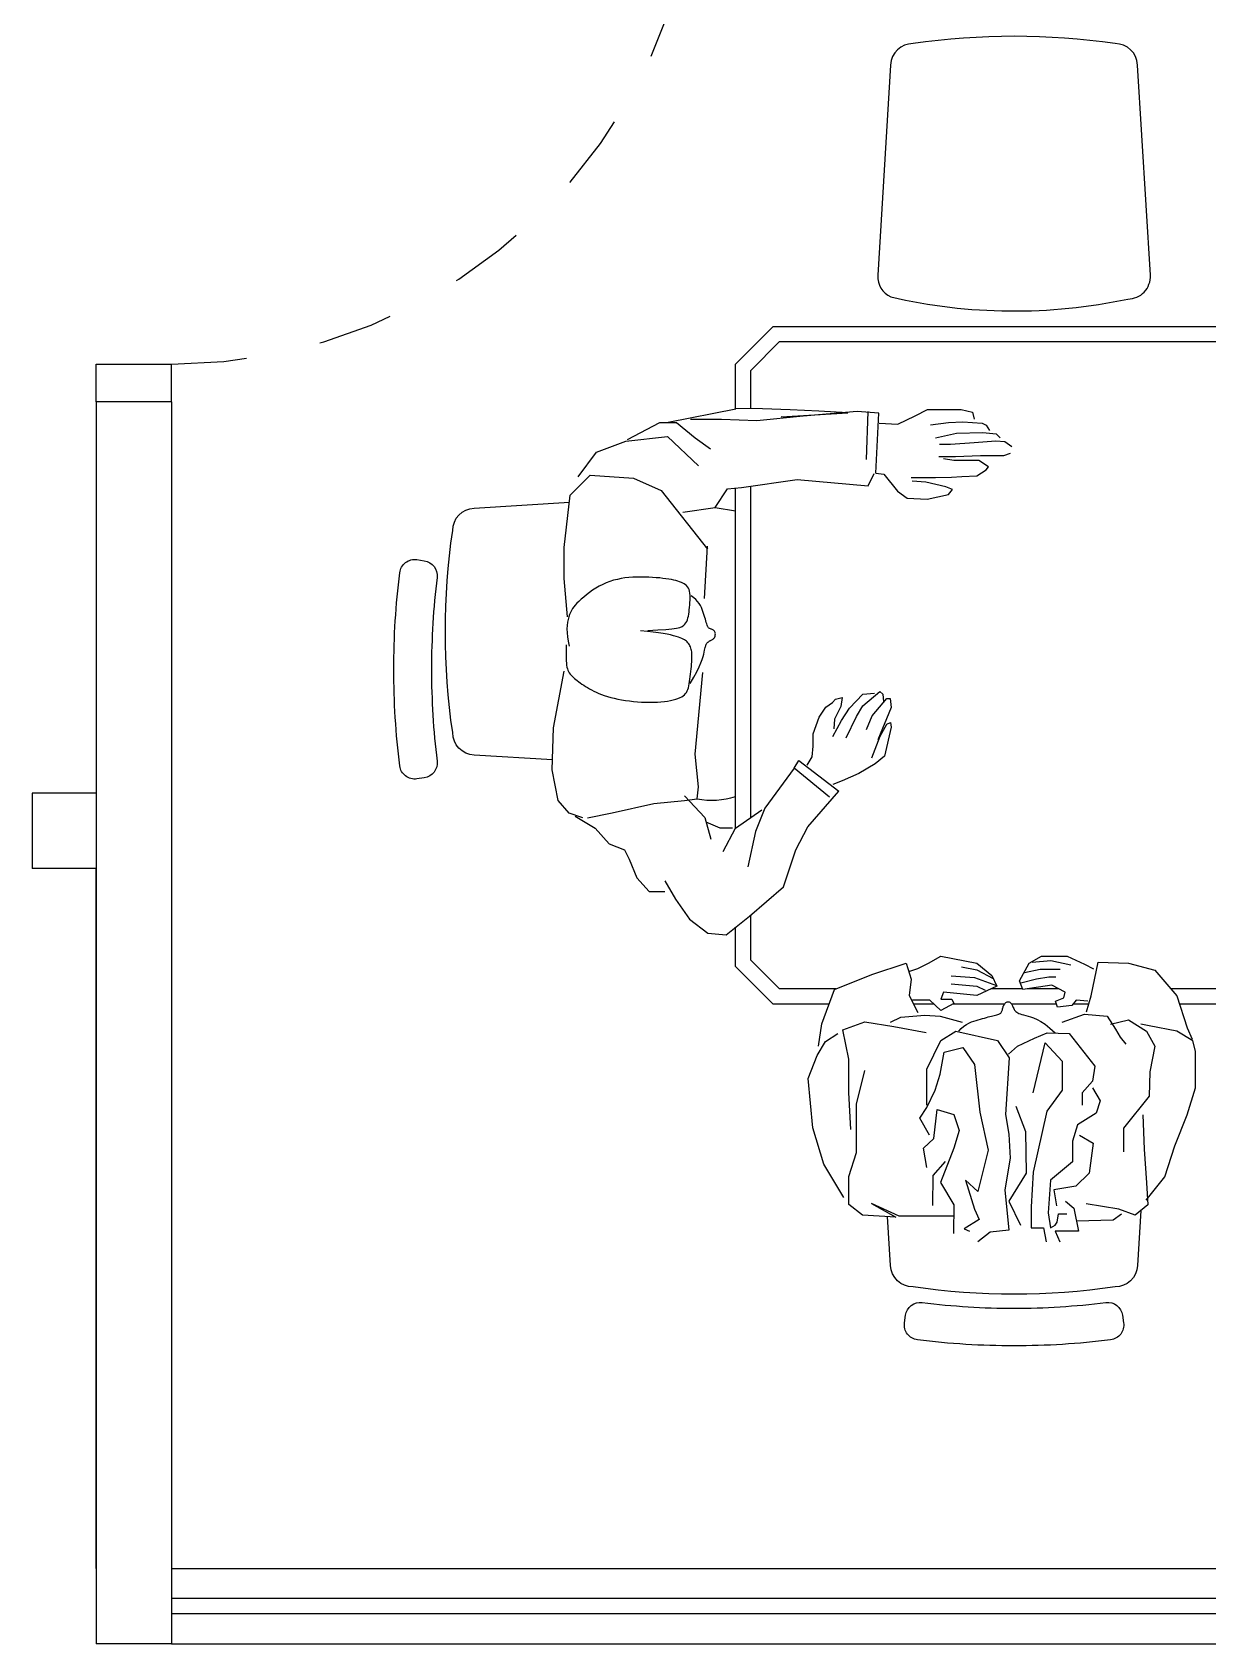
# Model space of a CAD drawing. Header units: millimetres. Extents: x 7034 to 7235, y -465 to -380.
# Drawn here: x 7090.544 to 7092.106, y -390.547 to -388.406 of the extents above; entities that cross this region are included whole.
import ezdxf

# ---------------------------------------------------------------- set-up
doc = ezdxf.new("R2010")
doc.units = ezdxf.units.MM
doc.header["$LTSCALE"] = 0.005
doc.linetypes.add('DASHED', pattern=[19.05, 12.7, -6.35])
for name, color, linetype in [('- COTAS', 12, 'Continuous'), ('ARQ-PEITORIAL', 4, 'Continuous'), ('ARQ_ESQUADRIA', 5, 'Continuous'), ('ARQ_JANELAALTA', 150, 'DASHED'), ('ARQ_MOBILIARIO 1', 8, 'Continuous'), ('ARQ_MOBILIARIO 2', 252, 'Continuous'), ('JANELA', 10, 'Continuous')]:
    doc.layers.add(name, color=color, linetype=linetype)
doc.layers.add('0-LAYOUT', color=250, linetype='Continuous', lineweight=25)

# ---------------------------------------------------------------- blocks, each defined once
blk = doc.blocks.new('A$C133811AD')
at = {"layer": 'ARQ_ESQUADRIA'}
for p, q in [((0.7313, 1.4007), (0.7013, 1.4007)), ((0.7013, 0.7007), (0.7013, 1.4007)), ((0.7313, 1.4007), (0.7313, 0.7007)), ((0.6943, 1.3747), (0.6943, 1.3047)), ((0.6943, 1.3747), (0.7013, 1.3747)), ((0.7383, 1.3747), (0.7313, 1.3747)), ((0.7383, 1.3747), (0.7383, 1.3047)), ((0.6553, 1.3467), (0.6943, 1.3467)), ((0.6553, 1.2487), (0.6553, 1.3467)), ((0.6943, 1.3327), (0.6693, 1.3327)), ((0.6693, 1.3327), (0.6693, 1.2627)), ((0.7773, 1.3467), (0.7383, 1.3467)), ((0.7383, 1.3327), (0.7633, 1.3327)), ((0.7633, 1.3327), (0.7633, 1.2627)), ((0.7773, 1.2487), (0.7773, 1.3467)), ((0.6943, 1.3047), (0.7013, 1.3047)), ((0.7383, 1.3047), (0.7313, 1.3047)), ((0.6553, 1.2487), (0.6693, 1.2487)), ((0.6693, 1.2627), (0.6693, 1.2627)), ((0.6693, 1.2627), (0.6693, 1.2487)), ((0.7633, 1.2627), (0.7633, 1.2487)), ((0.7633, 1.2627), (0.7633, 1.2627)), ((0.7633, 1.2487), (0.7773, 1.2487)), ((0.7013, 0.7007), (0.6513, 0.7007)), ((0.7013, 0.6007), (0.7013, 0.7007)), ((0.7313, 0.7007), (0.7013, 0.7007)), ((1.4013, 0.6007), (1.4013, 0.7007)), ((1.4513, 0.7007), (1.4013, 0.7007)), ((0.7013, 0.6007), (0.6513, 0.6007)), ((1.4513, 0.6007), (1.4013, 0.6007))]:
    blk.add_line(p, q, dxfattribs=at)
at = {"layer": 'ARQ_JANELAALTA'}
blk.add_arc((0.7007, 0.7007), 0.7007, 0, 87.4911, dxfattribs=at)

msp = doc.modelspace()

# ---------------------------------------------------------------- linework, layer by layer
at = {"layer": '0-LAYOUT', "linetype": 'ByBlock'}
for points in [[(7091.7147, -388.4209, 0.399285), (7091.6848, -388.4494), (7091.6679, -388.7288, 0.305593), (7091.6852, -388.7575, 0.109362), (7092.0002, -388.7603, 0.429301), (7092.0301, -388.7288), (7092.0132, -388.4494, 0.399285), (7091.9832, -388.4209, 0.071734)], [(7091.0748, -389.2522, 0.030867), (7091.0823, -389.3741, -0.408428), (7091.0653, -389.3964), (7091.0554, -389.3978, -0.419966), (7091.0327, -389.3805, -0.030916), (7091.0248, -389.2522, -0.030916), (7091.0327, -389.1239, -0.419966), (7091.0554, -389.1065), (7091.0653, -389.108, -0.408428), (7091.0823, -389.1302, 0.030867)], [(7091.849, -390.1011, 0.030867), (7091.9709, -390.0935, -0.408428), (7091.9932, -390.1105), (7091.9946, -390.1204, -0.419966), (7091.9773, -390.1431, -0.030916), (7091.849, -390.1511, -0.030916), (7091.7207, -390.1431, -0.419966), (7091.7034, -390.1204), (7091.7048, -390.1105, -0.408428), (7091.727, -390.0935, 0.030867)]]:
    msp.add_lwpolyline(points, format="xyb", close=True, dxfattribs=at)
for points in [[(7091.479, -388.9064), (7091.479, -388.8469), (7091.529, -388.7969), (7092.1233, -388.7969)], [(7091.4992, -388.9061), (7091.499, -388.8552), (7091.5373, -388.8169), (7092.123, -388.8169)], [(7091.479, -389.4633), (7091.479, -389.0113)], [(7091.499, -389.4493), (7091.499, -389.0087)], [(7091.6121, -389.6769), (7091.5373, -389.6769), (7091.499, -389.6386), (7091.499, -389.5788)], [(7091.6033, -389.6969), (7091.529, -389.6969), (7091.479, -389.6469), (7091.479, -389.5949)], [(7091.8604, -389.6769), (7091.818, -389.6769)], [(7091.9086, -389.6769), (7091.8669, -389.6769)], [(7092.6125, -389.6769), (7092.0575, -389.6769)], [(7091.8365, -389.6969), (7091.768, -389.6969)], [(7091.9051, -389.6969), (7091.8457, -389.6969)], [(7091.9482, -389.6969), (7091.9276, -389.6969)], [(7092.5964, -389.6969), (7092.0689, -389.6969)]]:
    msp.add_lwpolyline(points, dxfattribs=at)
for points in [[(7091.2355, -389.3727), (7091.1315, -389.3664, -0.399285), (7091.103, -389.3364, -0.071734), (7091.103, -389.0679, -0.399285), (7091.1315, -389.038), (7091.2582, -389.0303)], [(7092.0176, -389.9712), (7092.0132, -390.0444, -0.399285), (7091.9832, -390.0728, -0.071734), (7091.7147, -390.0728, -0.399285), (7091.6848, -390.0444), (7091.6808, -389.9793)]]:
    msp.add_lwpolyline(points, format="xyb", dxfattribs=at)
at = {"layer": 'ARQ-PEITORIAL'}
for p, q in [((7090.6293, -388.8969), (7090.6293, -390.5469)), ((7090.7293, -388.8969), (7090.6293, -388.8969)), ((7090.7293, -388.8969), (7090.7293, -390.5469)), ((7090.6293, -389.4169), (7090.5443, -389.4169)), ((7090.5443, -389.4169), (7090.5443, -389.5169)), ((7090.7293, -390.5469), (7090.6293, -390.5469))]:
    msp.add_line(p, q, dxfattribs=at)
msp.add_lwpolyline([(7090.6293, -390.4469), (7090.6293, -389.5169), (7090.5443, -389.5169)], dxfattribs=at)
at = {"layer": 'ARQ_ESQUADRIA'}
for p, q in [((7095.0493, -390.4869), (7090.7293, -390.4869)), ((7095.0493, -390.5069), (7090.7293, -390.5069))]:
    msp.add_line(p, q, dxfattribs=at)
at = {"layer": 'ARQ_MOBILIARIO 1', "linetype": 'Continuous'}
msp.add_lwpolyline([(7091.7424, -389.6969), (7091.7153, -389.6969)], dxfattribs=at)
at = {"layer": 'ARQ_MOBILIARIO 2', "linetype": 'Continuous'}
for p, q in [((7091.4791, -388.9064), (7091.3894, -388.9245)), ((7091.4602, -388.9203), (7091.4192, -388.9203)), ((7091.5072, -388.9223), (7091.4602, -388.9203)), ((7091.5688, -388.9161), (7091.5072, -388.9223)), ((7091.6404, -388.9098), (7091.5688, -388.9161)), ((7091.6691, -388.9119), (7091.6404, -388.9098)), ((7091.6529, -388.9734), (7091.6549, -388.9098)), ((7091.6653, -388.9916), (7091.6691, -388.9119)), ((7091.6947, -388.9266), (7091.7174, -388.9153)), ((7091.7174, -388.9153), (7091.734, -388.9069)), ((7091.734, -388.9069), (7091.7785, -388.9069)), ((7091.7785, -388.9069), (7091.7936, -388.9106)), ((7091.7936, -388.9106), (7091.7959, -388.9197)), ((7091.3331, -388.9491), (7091.3884, -388.9428)), ((7091.3351, -388.947), (7091.3781, -388.9245)), ((7091.3781, -388.9245), (7091.4006, -388.9245)), ((7091.3884, -388.9428), (7091.4295, -388.9818)), ((7091.4006, -388.9245), (7091.4252, -388.9449)), ((7091.6698, -388.9251), (7091.6947, -388.9266)), ((7091.7378, -388.9273), (7091.762, -388.9242)), ((7091.7446, -388.9447), (7091.7725, -388.9386)), ((7091.762, -388.9242), (7091.7808, -388.9235)), ((7091.7725, -388.9386), (7091.8073, -388.9378)), ((7091.7808, -388.9235), (7091.8065, -388.925)), ((7091.8065, -388.925), (7091.8118, -388.928)), ((7091.8073, -388.9378), (7091.8254, -388.9394)), ((7091.8118, -388.928), (7091.8164, -388.9348)), ((7091.8254, -388.9394), (7091.8307, -388.9447)), ((7091.2696, -388.9964), (7091.2941, -388.9636)), ((7091.2941, -388.9636), (7091.3331, -388.9491)), ((7091.4252, -388.9449), (7091.4457, -388.9593)), ((7091.7643, -388.9537), (7091.7499, -388.9537)), ((7091.7959, -388.9515), (7091.7643, -388.9537)), ((7091.8247, -388.9491), (7091.7959, -388.9515)), ((7091.8367, -388.9499), (7091.8247, -388.9491)), ((7091.8458, -388.9567), (7091.8367, -388.9499)), ((7091.7491, -388.9696), (7091.771, -388.9696)), ((7091.7688, -388.9749), (7091.7552, -388.9726)), ((7091.7869, -388.9749), (7091.7688, -388.9749)), ((7091.771, -388.9696), (7091.8043, -388.968)), ((7091.802, -388.9749), (7091.7869, -388.9749)), ((7091.8149, -388.9831), (7091.802, -388.9749)), ((7091.8043, -388.968), (7091.8352, -388.968)), ((7091.8118, -388.987), (7091.8149, -388.9831)), ((7091.8352, -388.968), (7091.8443, -388.965)), ((7091.2593, -389.021), (7091.2858, -388.9943)), ((7091.2858, -388.9943), (7091.3434, -388.9981)), ((7091.3434, -388.9981), (7091.3802, -389.0147)), ((7091.4868, -389.0105), (7091.5606, -389.0001)), ((7091.5606, -389.0001), (7091.6549, -389.0083)), ((7091.6549, -389.0083), (7091.6629, -388.992)), ((7091.6653, -388.9916), (7091.6759, -388.9931)), ((7091.6759, -388.9931), (7091.694, -389.0157)), ((7091.7121, -388.9975), (7091.7446, -388.9975)), ((7091.7318, -389.0036), (7091.7137, -389.0021)), ((7091.7582, -389.0096), (7091.7318, -389.0036)), ((7091.7446, -388.9975), (7091.7658, -388.9968)), ((7091.7658, -388.9968), (7091.7794, -388.996)), ((7091.7794, -388.996), (7091.7997, -388.9952)), ((7091.7997, -388.9952), (7091.8118, -388.987)), ((7091.2511, -389.0904), (7091.2593, -389.021)), ((7091.3802, -389.0147), (7091.4418, -389.0924)), ((7091.452, -389.0371), (7091.4683, -389.0125)), ((7091.4683, -389.0125), (7091.4868, -389.0105)), ((7091.694, -389.0157), (7091.7069, -389.0248)), ((7091.7069, -389.0248), (7091.7333, -389.0263)), ((7091.7333, -389.0263), (7091.762, -389.0202)), ((7091.7673, -389.0134), (7091.7582, -389.0096)), ((7091.762, -389.0202), (7091.7673, -389.0134)), ((7091.409, -389.0433), (7091.452, -389.0371)), ((7091.452, -389.0371), (7091.479, -389.0416)), ((7091.2511, -389.1315), (7091.2511, -389.0904)), ((7091.4378, -389.158), (7091.4418, -389.0886)), ((7091.2554, -389.1827), (7091.2511, -389.1315)), ((7091.3119, -389.1355), (7091.3071, -389.1373)), ((7091.3168, -389.1339), (7091.3119, -389.1355)), ((7091.3218, -389.1327), (7091.3168, -389.1339)), ((7091.3268, -389.1316), (7091.3218, -389.1327)), ((7091.3319, -389.1308), (7091.3268, -389.1316)), ((7091.3371, -389.1303), (7091.3319, -389.1308)), ((7091.3424, -389.1299), (7091.3371, -389.1303)), ((7091.3477, -389.1296), (7091.3424, -389.1299)), ((7091.353, -389.1296), (7091.3477, -389.1296)), ((7091.3583, -389.1296), (7091.353, -389.1296)), ((7091.3635, -389.1298), (7091.3583, -389.1296)), ((7091.3686, -389.1301), (7091.3635, -389.1298)), ((7091.3734, -389.1305), (7091.3686, -389.1301)), ((7091.3781, -389.1309), (7091.3734, -389.1305)), ((7091.3824, -389.1314), (7091.3781, -389.1309)), ((7091.3864, -389.1319), (7091.3824, -389.1314)), ((7091.3902, -389.1324), (7091.3864, -389.1319)), ((7091.3936, -389.133), (7091.3902, -389.1324)), ((7091.3967, -389.1336), (7091.3936, -389.133)), ((7091.3996, -389.1343), (7091.3967, -389.1336)), ((7091.4022, -389.135), (7091.3996, -389.1343)), ((7091.4046, -389.1358), (7091.4022, -389.135)), ((7091.4069, -389.1367), (7091.4046, -389.1358)), ((7091.2771, -389.1563), (7091.2737, -389.1592)), ((7091.2807, -389.1533), (7091.2771, -389.1563)), ((7091.2847, -389.1503), (7091.2807, -389.1533)), ((7091.2888, -389.1473), (7091.2847, -389.1503)), ((7091.2932, -389.1445), (7091.2888, -389.1473)), ((7091.2977, -389.1418), (7091.2932, -389.1445)), ((7091.3024, -389.1394), (7091.2977, -389.1418)), ((7091.3071, -389.1373), (7091.3024, -389.1394)), ((7091.4089, -389.1376), (7091.4069, -389.1367)), ((7091.4108, -389.1386), (7091.4089, -389.1376)), ((7091.4124, -389.1398), (7091.4108, -389.1386)), ((7091.4139, -389.1411), (7091.4124, -389.1398)), ((7091.4152, -389.1426), (7091.4139, -389.1411)), ((7091.4162, -389.1443), (7091.4152, -389.1426)), ((7091.4171, -389.1463), (7091.4162, -389.1443)), ((7091.4178, -389.1486), (7091.4171, -389.1463)), ((7091.4182, -389.1512), (7091.4178, -389.1486)), ((7091.4185, -389.154), (7091.4182, -389.1512)), ((7091.4186, -389.157), (7091.4185, -389.154)), ((7091.4185, -389.1602), (7091.4186, -389.157)), ((7091.4234, -389.1571), (7091.4201, -389.1546)), ((7091.4261, -389.1596), (7091.4234, -389.1571)), ((7091.2594, -389.1766), (7091.2583, -389.1794)), ((7091.2607, -389.174), (7091.2594, -389.1766)), ((7091.2622, -389.1716), (7091.2607, -389.174)), ((7091.2639, -389.1693), (7091.2622, -389.1716)), ((7091.2658, -389.167), (7091.2639, -389.1693)), ((7091.2681, -389.1645), (7091.2658, -389.167)), ((7091.2708, -389.162), (7091.2681, -389.1645)), ((7091.2737, -389.1592), (7091.2708, -389.162)), ((7091.4162, -389.1815), (7091.4167, -389.1788)), ((7091.4167, -389.1788), (7091.4171, -389.176)), ((7091.4171, -389.176), (7091.4174, -389.173)), ((7091.4174, -389.173), (7091.4178, -389.1699)), ((7091.4178, -389.1699), (7091.4181, -389.1667)), ((7091.4181, -389.1667), (7091.4183, -389.1634)), ((7091.4183, -389.1634), (7091.4185, -389.1602)), ((7091.4285, -389.1622), (7091.4261, -389.1596)), ((7091.4305, -389.1647), (7091.4285, -389.1622)), ((7091.4321, -389.1674), (7091.4305, -389.1647)), ((7091.4335, -389.17), (7091.4321, -389.1674)), ((7091.4346, -389.1727), (7091.4335, -389.17)), ((7091.4356, -389.1753), (7091.4346, -389.1727)), ((7091.4365, -389.178), (7091.4356, -389.1753)), ((7091.4374, -389.1806), (7091.4365, -389.178)), ((7091.2551, -389.1939), (7091.2549, -389.1986)), ((7091.2549, -389.1986), (7091.255, -389.2036)), ((7091.2557, -389.1897), (7091.2551, -389.1939)), ((7091.2564, -389.1859), (7091.2557, -389.1897)), ((7091.2573, -389.1825), (7091.2564, -389.1859)), ((7091.2583, -389.1794), (7091.2573, -389.1825)), ((7091.3623, -389.2006), (7091.3756, -389.2)), ((7091.3756, -389.2), (7091.3862, -389.1993)), ((7091.3862, -389.1993), (7091.3943, -389.1985)), ((7091.3943, -389.1985), (7091.4005, -389.1976)), ((7091.4005, -389.1976), (7091.4049, -389.1965)), ((7091.4049, -389.1965), (7091.408, -389.1952)), ((7091.408, -389.1952), (7091.4102, -389.1938)), ((7091.4102, -389.1938), (7091.4117, -389.1922)), ((7091.4117, -389.1922), (7091.413, -389.1905)), ((7091.413, -389.1905), (7091.414, -389.1885)), ((7091.414, -389.1885), (7091.4149, -389.1863)), ((7091.4149, -389.1863), (7091.4156, -389.184)), ((7091.4156, -389.184), (7091.4162, -389.1815)), ((7091.4381, -389.1832), (7091.4374, -389.1806)), ((7091.4388, -389.1856), (7091.4381, -389.1832)), ((7091.4395, -389.1879), (7091.4388, -389.1856)), ((7091.44, -389.19), (7091.4395, -389.1879)), ((7091.4406, -389.1918), (7091.44, -389.19)), ((7091.4411, -389.1934), (7091.4406, -389.1918)), ((7091.4416, -389.1947), (7091.4411, -389.1934)), ((7091.4421, -389.1957), (7091.4416, -389.1947)), ((7091.4426, -389.1964), (7091.4421, -389.1957)), ((7091.4431, -389.197), (7091.4426, -389.1964)), ((7091.4436, -389.1975), (7091.4431, -389.197)), ((7091.4442, -389.1978), (7091.4436, -389.1975)), ((7091.4448, -389.1981), (7091.4442, -389.1978)), ((7091.4455, -389.1984), (7091.4448, -389.1981)), ((7091.4463, -389.1987), (7091.4455, -389.1984)), ((7091.4471, -389.199), (7091.4463, -389.1987)), ((7091.4479, -389.1994), (7091.4471, -389.199)), ((7091.4488, -389.1998), (7091.4479, -389.1994)), ((7091.4496, -389.2004), (7091.4488, -389.1998)), ((7091.2539, -389.2196), (7091.2539, -389.2247)), ((7091.255, -389.2036), (7091.2555, -389.2091)), ((7091.2555, -389.2091), (7091.2564, -389.215)), ((7091.2564, -389.215), (7091.2579, -389.2214)), ((7091.3617, -389.202), (7091.3528, -389.2013)), ((7091.3696, -389.2028), (7091.3617, -389.202)), ((7091.3766, -389.2037), (7091.3696, -389.2028)), ((7091.3827, -389.2046), (7091.3766, -389.2037)), ((7091.388, -389.2056), (7091.3827, -389.2046)), ((7091.3926, -389.2066), (7091.388, -389.2056)), ((7091.3966, -389.2076), (7091.3926, -389.2066)), ((7091.4, -389.2085), (7091.3966, -389.2076)), ((7091.403, -389.2095), (7091.4, -389.2085)), ((7091.4055, -389.2103), (7091.403, -389.2095)), ((7091.4077, -389.2112), (7091.4055, -389.2103)), ((7091.4095, -389.212), (7091.4077, -389.2112)), ((7091.4111, -389.2129), (7091.4095, -389.212)), ((7091.4124, -389.2138), (7091.4111, -389.2129)), ((7091.4136, -389.2147), (7091.4124, -389.2138)), ((7091.4147, -389.2158), (7091.4136, -389.2147)), ((7091.4157, -389.2169), (7091.4147, -389.2158)), ((7091.4166, -389.2182), (7091.4157, -389.2169)), ((7091.4175, -389.2195), (7091.4166, -389.2182)), ((7091.4182, -389.221), (7091.4175, -389.2195)), ((7091.4189, -389.2225), (7091.4182, -389.221)), ((7091.4389, -389.222), (7091.4393, -389.2209)), ((7091.4393, -389.2209), (7091.4396, -389.2199)), ((7091.4396, -389.2199), (7091.44, -389.2191)), ((7091.44, -389.2191), (7091.4404, -389.2184)), ((7091.4404, -389.2184), (7091.4408, -389.2177)), ((7091.4408, -389.2177), (7091.4413, -389.2171)), ((7091.4413, -389.2171), (7091.4418, -389.2165)), ((7091.4418, -389.2165), (7091.4423, -389.216)), ((7091.4423, -389.216), (7091.443, -389.2155)), ((7091.443, -389.2155), (7091.4436, -389.2151)), ((7091.4436, -389.2151), (7091.4443, -389.2146)), ((7091.4443, -389.2146), (7091.445, -389.2142)), ((7091.445, -389.2142), (7091.4457, -389.2138)), ((7091.4457, -389.2138), (7091.4465, -389.2135)), ((7091.4465, -389.2135), (7091.4473, -389.2131)), ((7091.4473, -389.2131), (7091.4481, -389.2126)), ((7091.4481, -389.2126), (7091.4488, -389.2122)), ((7091.4488, -389.2122), (7091.4495, -389.2116)), ((7091.4495, -389.2116), (7091.4501, -389.211)), ((7091.4503, -389.2009), (7091.4496, -389.2004)), ((7091.4501, -389.211), (7091.4507, -389.2102)), ((7091.4509, -389.2016), (7091.4503, -389.2009)), ((7091.4507, -389.2102), (7091.4512, -389.2094)), ((7091.4514, -389.2024), (7091.4509, -389.2016)), ((7091.4512, -389.2094), (7091.4516, -389.2084)), ((7091.4518, -389.2033), (7091.4514, -389.2024)), ((7091.4516, -389.2084), (7091.4519, -389.2074)), ((7091.452, -389.2043), (7091.4518, -389.2033)), ((7091.4519, -389.2074), (7091.452, -389.2064)), ((7091.4521, -389.2053), (7091.452, -389.2043)), ((7091.452, -389.2064), (7091.4521, -389.2053)), ((7091.2539, -389.2247), (7091.2539, -389.2294)), ((7091.2539, -389.2294), (7091.2539, -389.2336)), ((7091.2539, -389.2336), (7091.2539, -389.2374)), ((7091.2539, -389.2374), (7091.254, -389.2409)), ((7091.254, -389.2409), (7091.2542, -389.244)), ((7091.4195, -389.224), (7091.4189, -389.2225)), ((7091.42, -389.2257), (7091.4195, -389.224)), ((7091.4204, -389.2274), (7091.42, -389.2257)), ((7091.4207, -389.2291), (7091.4204, -389.2274)), ((7091.4204, -389.2452), (7091.4207, -389.2423)), ((7091.4209, -389.231), (7091.4207, -389.2291)), ((7091.4207, -389.2423), (7091.4209, -389.2397)), ((7091.421, -389.2329), (7091.4209, -389.231)), ((7091.4209, -389.2397), (7091.421, -389.2372)), ((7091.421, -389.235), (7091.421, -389.2329)), ((7091.421, -389.2372), (7091.421, -389.235)), ((7091.4329, -389.2438), (7091.4346, -389.2392)), ((7091.4346, -389.2392), (7091.4358, -389.2354)), ((7091.4358, -389.2354), (7091.4366, -389.2321)), ((7091.4366, -389.2321), (7091.4372, -389.2294)), ((7091.4372, -389.2294), (7091.4377, -389.227)), ((7091.4377, -389.227), (7091.4382, -389.2251)), ((7091.4382, -389.2251), (7091.4386, -389.2234)), ((7091.4386, -389.2234), (7091.4389, -389.222)), ((7091.237, -389.3302), (7091.2512, -389.2545)), ((7091.2542, -389.244), (7091.2544, -389.2468)), ((7091.2544, -389.2468), (7091.2548, -389.2493)), ((7091.2548, -389.2493), (7091.2554, -389.2515)), ((7091.2554, -389.2515), (7091.2561, -389.2535)), ((7091.2561, -389.2535), (7091.257, -389.2553)), ((7091.257, -389.2553), (7091.258, -389.257)), ((7091.258, -389.257), (7091.2591, -389.2585)), ((7091.2591, -389.2585), (7091.2603, -389.26)), ((7091.2603, -389.26), (7091.2617, -389.2614)), ((7091.2617, -389.2614), (7091.2633, -389.2628)), ((7091.2633, -389.2628), (7091.2649, -389.2643)), ((7091.2649, -389.2643), (7091.2667, -389.2657)), ((7091.4183, -389.2654), (7091.4188, -389.262)), ((7091.4184, -389.271), (7091.4234, -389.2627)), ((7091.4188, -389.262), (7091.4192, -389.2585)), ((7091.4192, -389.2585), (7091.4195, -389.255)), ((7091.4195, -389.255), (7091.4199, -389.2516)), ((7091.4199, -389.2516), (7091.4202, -389.2483)), ((7091.4202, -389.2483), (7091.4204, -389.2452)), ((7091.4234, -389.2627), (7091.4274, -389.2554)), ((7091.4254, -389.365), (7091.4356, -389.2565)), ((7091.4274, -389.2554), (7091.4305, -389.2491)), ((7091.4305, -389.2491), (7091.4329, -389.2438)), ((7091.2667, -389.2657), (7091.2685, -389.2672)), ((7091.2685, -389.2672), (7091.2705, -389.2687)), ((7091.2705, -389.2687), (7091.2726, -389.2703)), ((7091.2726, -389.2703), (7091.2748, -389.2718)), ((7091.2748, -389.2718), (7091.2772, -389.2734)), ((7091.2772, -389.2734), (7091.2796, -389.275)), ((7091.2796, -389.275), (7091.2821, -389.2765)), ((7091.2821, -389.2765), (7091.2848, -389.2781)), ((7091.2848, -389.2781), (7091.2876, -389.2797)), ((7091.2876, -389.2797), (7091.2905, -389.2812)), ((7091.2905, -389.2812), (7091.2937, -389.2827)), ((7091.2937, -389.2827), (7091.297, -389.2842)), ((7091.297, -389.2842), (7091.3007, -389.2856)), ((7091.3007, -389.2856), (7091.3045, -389.287)), ((7091.4112, -389.286), (7091.4126, -389.2845)), ((7091.4126, -389.2845), (7091.4138, -389.2829)), ((7091.4138, -389.2829), (7091.4148, -389.281)), ((7091.4148, -389.281), (7091.4156, -389.2791)), ((7091.4156, -389.2791), (7091.4163, -389.2768)), ((7091.4163, -389.2768), (7091.4169, -389.2744)), ((7091.4169, -389.2744), (7091.4174, -389.2717)), ((7091.4174, -389.2717), (7091.4179, -389.2686)), ((7091.4179, -389.2686), (7091.4183, -389.2654)), ((7091.6301, -389.3039), (7091.6479, -389.2853)), ((7091.6479, -389.2853), (7091.6635, -389.2838)), ((7091.648, -389.3009), (7091.6708, -389.2816)), ((7091.6708, -389.2816), (7091.6746, -389.2853)), ((7091.6746, -389.2853), (7091.6753, -389.295)), ((7091.3045, -389.287), (7091.3087, -389.2883)), ((7091.3087, -389.2883), (7091.3131, -389.2895)), ((7091.3131, -389.2895), (7091.3177, -389.2907)), ((7091.3177, -389.2907), (7091.3225, -389.2917)), ((7091.3225, -389.2917), (7091.3275, -389.2927)), ((7091.3275, -389.2927), (7091.3326, -389.2935)), ((7091.3326, -389.2935), (7091.3379, -389.2942)), ((7091.3379, -389.2942), (7091.3432, -389.2948)), ((7091.3432, -389.2948), (7091.3486, -389.2953)), ((7091.3486, -389.2953), (7091.3541, -389.2957)), ((7091.3541, -389.2957), (7091.3594, -389.2959)), ((7091.3594, -389.2959), (7091.3648, -389.2959)), ((7091.3648, -389.2959), (7091.3699, -389.2959)), ((7091.3699, -389.2959), (7091.375, -389.2957)), ((7091.375, -389.2957), (7091.3798, -389.2954)), ((7091.3798, -389.2954), (7091.3843, -389.2949)), ((7091.3843, -389.2949), (7091.3886, -389.2944)), ((7091.3886, -389.2944), (7091.3925, -389.2937)), ((7091.3925, -389.2937), (7091.3961, -389.2929)), ((7091.3961, -389.2929), (7091.3994, -389.292)), ((7091.3994, -389.292), (7091.4024, -389.291)), ((7091.4024, -389.291), (7091.4051, -389.2899)), ((7091.4051, -389.2899), (7091.4074, -389.2887)), ((7091.4074, -389.2887), (7091.4095, -389.2874)), ((7091.4095, -389.2874), (7091.4112, -389.286)), ((7091.5901, -389.3157), (7091.599, -389.3024)), ((7091.599, -389.3024), (7091.6079, -389.2965)), ((7091.6079, -389.2965), (7091.6117, -389.292)), ((7091.619, -389.3017), (7091.6102, -389.3186)), ((7091.6117, -389.292), (7091.6205, -389.2898)), ((7091.6205, -389.2898), (7091.619, -389.3017)), ((7091.6198, -389.3202), (7091.6301, -389.3039)), ((7091.6398, -389.3149), (7091.648, -389.3009)), ((7091.6605, -389.3142), (7091.6798, -389.2912)), ((7091.6857, -389.3031), (7091.668, -389.3461)), ((7091.6798, -389.2912), (7091.6842, -389.2912)), ((7091.6842, -389.2912), (7091.6857, -389.3031)), ((7091.582, -389.338), (7091.5901, -389.3157)), ((7091.608, -389.3416), (7091.6198, -389.3202)), ((7091.6102, -389.3186), (7091.6094, -389.3313)), ((7091.6257, -389.3431), (7091.6398, -389.3149)), ((7091.6531, -389.332), (7091.6605, -389.3142)), ((7091.6709, -389.3409), (7091.6798, -389.3253)), ((7091.6798, -389.3253), (7091.685, -389.3231)), ((7091.685, -389.3231), (7091.6857, -389.329)), ((7091.235, -389.3858), (7091.237, -389.3302)), ((7091.582, -389.3542), (7091.582, -389.338)), ((7091.6598, -389.3697), (7091.6709, -389.3409)), ((7091.6857, -389.329), (7091.6769, -389.3676)), ((7091.4297, -389.4082), (7091.4254, -389.365)), ((7091.5739, -389.3795), (7091.5805, -389.3683)), ((7091.5805, -389.3683), (7091.582, -389.3542)), ((7091.6769, -389.3676), (7091.6643, -389.3779)), ((7091.243, -389.4266), (7091.235, -389.3858)), ((7091.557, -389.3837), (7091.5178, -389.4368)), ((7091.5568, -389.3836), (7091.5628, -389.3732)), ((7091.6039, -389.4222), (7091.5568, -389.3836)), ((7091.5628, -389.3732), (7091.6162, -389.4143)), ((7091.6428, -389.3905), (7091.6206, -389.4002)), ((7091.6643, -389.3779), (7091.6428, -389.3905)), ((7091.4277, -389.4244), (7091.4297, -389.4082)), ((7091.5751, -389.4613), (7091.6162, -389.4143)), ((7091.6206, -389.4002), (7091.608, -389.4053)), ((7091.2576, -389.4432), (7091.243, -389.4266)), ((7091.3149, -389.4431), (7091.3702, -389.4307)), ((7091.3702, -389.4307), (7091.4112, -389.4265)), ((7091.4112, -389.4203), (7091.438, -389.4493)), ((7091.4112, -389.4265), (7091.4277, -389.4244)), ((7091.2758, -389.4494), (7091.2576, -389.4432)), ((7091.2658, -389.4473), (7091.2924, -389.4635)), ((7091.2821, -389.4494), (7091.3149, -389.4431)), ((7091.438, -389.4493), (7091.446, -389.478)), ((7091.4583, -389.4634), (7091.44, -389.4552)), ((7091.4788, -389.4634), (7091.5138, -389.4389)), ((7091.5178, -389.4368), (7091.5056, -389.4676)), ((7091.2924, -389.4635), (7091.3109, -389.4839)), ((7091.4748, -389.4634), (7091.4583, -389.4634)), ((7091.4626, -389.4942), (7091.4788, -389.4634)), ((7091.5056, -389.4676), (7091.4953, -389.5146)), ((7091.5589, -389.4921), (7091.5751, -389.4613)), ((7091.3109, -389.4839), (7091.3314, -389.4922)), ((7091.3314, -389.4922), (7091.3374, -389.5046)), ((7091.5424, -389.5411), (7091.5589, -389.4921)), ((7091.3374, -389.5046), (7091.3477, -389.5292)), ((7091.3477, -389.5292), (7091.3642, -389.5475)), ((7091.3848, -389.5333), (7091.399, -389.5578)), ((7091.4974, -389.5802), (7091.5424, -389.5411)), ((7091.3642, -389.5475), (7091.3848, -389.5474)), ((7091.399, -389.5578), (7091.4176, -389.5844)), ((7091.4176, -389.5844), (7091.4421, -389.6027)), ((7091.4666, -389.6048), (7091.4974, -389.5802)), ((7091.4421, -389.6027), (7091.4666, -389.6048)), ((7091.6599, -389.6577), (7091.7057, -389.6425)), ((7091.7057, -389.6425), (7091.7121, -389.6637)), ((7091.7103, -389.6531), (7091.7213, -389.6498)), ((7091.7213, -389.6498), (7091.7351, -389.6425)), ((7091.7351, -389.6425), (7091.7516, -389.6332)), ((7091.7516, -389.6332), (7091.7993, -389.6426)), ((7091.7793, -389.6474), (7091.7995, -389.6515)), ((7091.7993, -389.6426), (7091.8195, -389.6592)), ((7091.8562, -389.6659), (7091.869, -389.6426)), ((7091.869, -389.6426), (7091.8856, -389.6333)), ((7091.8732, -389.6412), (7091.8977, -389.6392)), ((7091.8856, -389.6333), (7091.9195, -389.6334)), ((7091.8977, -389.6392), (7091.9246, -389.6449)), ((7091.9195, -389.6334), (7091.9424, -389.644)), ((7091.9424, -389.644), (7091.9544, -389.65)), ((7091.9516, -389.6859), (7091.9608, -389.6414)), ((7091.9608, -389.6414), (7092.0012, -389.6427)), ((7092.0012, -389.6427), (7092.036, -389.6521)), ((7091.6103, -389.6776), (7091.6599, -389.6577)), ((7091.7121, -389.6637), (7091.7094, -389.6857)), ((7091.7653, -389.6593), (7091.7965, -389.6619)), ((7091.7653, -389.6702), (7091.7995, -389.6734)), ((7091.7965, -389.6619), (7091.8255, -389.6723)), ((7091.7995, -389.6515), (7091.8214, -389.663)), ((7091.8195, -389.6592), (7091.8259, -389.6731)), ((7091.8608, -389.6778), (7091.8562, -389.6659)), ((7091.8582, -389.6687), (7091.8789, -389.6635)), ((7091.8629, -389.6552), (7091.8836, -389.6506)), ((7091.8789, -389.6635), (7091.895, -389.661)), ((7091.8836, -389.6506), (7091.9101, -389.6506)), ((7091.895, -389.661), (7091.9044, -389.661)), ((7092.036, -389.6521), (7092.0653, -389.686)), ((7091.5937, -389.7234), (7091.6103, -389.6776)), ((7091.7094, -389.6857), (7091.7213, -389.7083)), ((7091.7369, -389.6917), (7091.714, -389.6917)), ((7091.7516, -389.7056), (7091.7369, -389.6917)), ((7091.7552, -389.6811), (7091.7516, -389.6904)), ((7091.7516, -389.6904), (7091.7662, -389.6904)), ((7091.7993, -389.6857), (7091.7552, -389.6811)), ((7091.7662, -389.6904), (7091.769, -389.6963)), ((7091.8259, -389.6731), (7091.7993, -389.6857)), ((7091.7995, -389.6734), (7091.8104, -389.6785)), ((7091.8993, -389.6719), (7091.8608, -389.6778)), ((7091.9167, -389.6812), (7091.8993, -389.6719)), ((7091.9039, -389.6931), (7091.9149, -389.6885)), ((7091.9149, -389.6885), (7091.9167, -389.6812)), ((7091.9314, -389.6918), (7091.9259, -389.6991)), ((7091.947, -389.6932), (7091.9314, -389.6918)), ((7091.9451, -389.7071), (7091.9516, -389.6859)), ((7092.0653, -389.686), (7092.0791, -389.7285)), ((7091.6983, -389.7142), (7091.7305, -389.7116)), ((7091.7305, -389.7116), (7091.7506, -389.7129)), ((7091.7506, -389.7129), (7091.78, -389.7209)), ((7091.769, -389.6963), (7091.7516, -389.7056)), ((7091.8122, -389.7148), (7091.8146, -389.7141)), ((7091.8146, -389.7141), (7091.8168, -389.7135)), ((7091.8168, -389.7135), (7091.8189, -389.7129)), ((7091.8189, -389.7129), (7091.8208, -389.7125)), ((7091.8208, -389.7125), (7091.8226, -389.712)), ((7091.8226, -389.712), (7091.8243, -389.7117)), ((7091.8243, -389.7117), (7091.8259, -389.7113)), ((7091.8259, -389.7113), (7091.8273, -389.7109)), ((7091.8273, -389.7109), (7091.8286, -389.7106)), ((7091.8286, -389.7106), (7091.8297, -389.7101)), ((7091.8297, -389.7101), (7091.8306, -389.7096)), ((7091.8306, -389.7096), (7091.8314, -389.709)), ((7091.8314, -389.709), (7091.832, -389.7083)), ((7091.832, -389.7083), (7091.8324, -389.7075)), ((7091.8324, -389.7075), (7091.8328, -389.7065)), ((7091.8328, -389.7065), (7091.8331, -389.7055)), ((7091.8331, -389.7055), (7091.8334, -389.7045)), ((7091.8334, -389.7045), (7091.8336, -389.7034)), ((7091.8336, -389.7034), (7091.8339, -389.7022)), ((7091.8339, -389.7022), (7091.8343, -389.7011)), ((7091.8343, -389.7011), (7091.8347, -389.6999)), ((7091.8347, -389.6999), (7091.8353, -389.6988)), ((7091.8353, -389.6988), (7091.8359, -389.6977)), ((7091.8359, -389.6977), (7091.8366, -389.6967)), ((7091.8366, -389.6967), (7091.8373, -389.6958)), ((7091.8373, -389.6958), (7091.8381, -389.6951)), ((7091.8381, -389.6951), (7091.8389, -389.6945)), ((7091.8389, -389.6945), (7091.8398, -389.6941)), ((7091.8398, -389.6941), (7091.8407, -389.6939)), ((7091.8407, -389.6939), (7091.8415, -389.6939)), ((7091.8415, -389.6939), (7091.8424, -389.6941)), ((7091.8424, -389.6941), (7091.8432, -389.6945)), ((7091.8432, -389.6945), (7091.844, -389.695)), ((7091.844, -389.695), (7091.8448, -389.6957)), ((7091.8448, -389.6957), (7091.8454, -389.6965)), ((7091.8454, -389.6965), (7091.8461, -389.6974)), ((7091.8461, -389.6974), (7091.8466, -389.6984)), ((7091.8466, -389.6984), (7091.8471, -389.6995)), ((7091.8471, -389.6995), (7091.8475, -389.7006)), ((7091.8475, -389.7006), (7091.848, -389.7017)), ((7091.848, -389.7017), (7091.8485, -389.7029)), ((7091.8485, -389.7029), (7091.849, -389.704)), ((7091.849, -389.704), (7091.8497, -389.7051)), ((7091.8497, -389.7051), (7091.8505, -389.7061)), ((7091.8505, -389.7061), (7091.8514, -389.707)), ((7091.8514, -389.707), (7091.8526, -389.7078)), ((7091.8526, -389.7078), (7091.8539, -389.7086)), ((7091.8539, -389.7086), (7091.8554, -389.7093)), ((7091.8554, -389.7093), (7091.8573, -389.71)), ((7091.8573, -389.71), (7091.8594, -389.7107)), ((7091.8594, -389.7107), (7091.8617, -389.7114)), ((7091.8617, -389.7114), (7091.8645, -389.7121)), ((7091.8645, -389.7121), (7091.8676, -389.7129)), ((7091.8676, -389.7129), (7091.871, -389.7139)), ((7091.871, -389.7139), (7091.875, -389.7153)), ((7091.9066, -389.7011), (7091.9039, -389.6931)), ((7091.9259, -389.6991), (7091.9066, -389.7011)), ((7091.913, -389.7211), (7091.9424, -389.7105)), ((7091.9424, -389.7105), (7091.9726, -389.7131)), ((7091.9726, -389.7131), (7091.9836, -389.7304)), ((7091.5891, -389.7527), (7091.5937, -389.7234)), ((7091.6213, -389.7314), (7091.6506, -389.7208)), ((7091.6295, -389.77), (7091.6213, -389.7314)), ((7091.6506, -389.7208), (7091.6892, -389.7268)), ((7091.6846, -389.7209), (7091.6983, -389.7142)), ((7091.6892, -389.7268), (7091.7323, -389.7349)), ((7091.7515, -389.7455), (7091.7717, -389.7329)), ((7091.7717, -389.7329), (7091.8268, -389.7456)), ((7091.7754, -389.7329), (7091.7788, -389.7293)), ((7091.7788, -389.7293), (7091.7823, -389.7264)), ((7091.7823, -389.7264), (7091.7856, -389.724)), ((7091.7856, -389.724), (7091.789, -389.7222)), ((7091.789, -389.7222), (7091.7923, -389.7207)), ((7091.7923, -389.7207), (7091.7955, -389.7196)), ((7091.7955, -389.7196), (7091.7986, -389.7186)), ((7091.7986, -389.7186), (7091.8015, -389.7178)), ((7091.8015, -389.7178), (7091.8044, -389.717)), ((7091.8044, -389.717), (7091.8071, -389.7162)), ((7091.8071, -389.7162), (7091.8097, -389.7155)), ((7091.8097, -389.7155), (7091.8122, -389.7148)), ((7091.875, -389.7153), (7091.8795, -389.7173)), ((7091.8763, -389.7423), (7091.8928, -389.735)), ((7091.8795, -389.7173), (7091.8845, -389.7201)), ((7091.8845, -389.7201), (7091.8903, -389.7238)), ((7091.8903, -389.7238), (7091.8967, -389.7288)), ((7091.8928, -389.735), (7091.9222, -389.7363)), ((7091.8967, -389.7288), (7091.9038, -389.735)), ((7091.9772, -389.7238), (7092.0011, -389.7178)), ((7091.9836, -389.7304), (7091.9901, -389.7411)), ((7092.0011, -389.7178), (7092.0249, -389.7331)), ((7092.0286, -389.7258), (7092.0176, -389.7238)), ((7092.0249, -389.7331), (7092.0359, -389.7531)), ((7092.0653, -389.7332), (7092.0286, -389.7258)), ((7092.0864, -389.7458), (7092.0653, -389.7332)), ((7092.0791, -389.7285), (7092.0855, -389.7438)), ((7091.5873, -389.7653), (7091.5983, -389.7467)), ((7091.5983, -389.7467), (7091.6148, -389.7361)), ((7091.7331, -389.7834), (7091.7515, -389.7455)), ((7091.7561, -389.7608), (7091.7809, -389.7548)), ((7091.7809, -389.7548), (7091.7964, -389.7774)), ((7091.8268, -389.7456), (7091.8423, -389.7682)), ((7091.8414, -389.7635), (7091.8534, -389.7529)), ((7091.8534, -389.7529), (7091.8763, -389.7423)), ((7091.8744, -389.8147), (7091.8901, -389.7483)), ((7091.8901, -389.7483), (7091.913, -389.7729)), ((7091.9222, -389.7363), (7091.9561, -389.7796)), ((7091.9901, -389.7411), (7091.9974, -389.7504)), ((7092.0359, -389.7531), (7092.0295, -389.7869)), ((7092.09, -389.7597), (7092.0864, -389.7458)), ((7091.5753, -389.7959), (7091.5873, -389.7653)), ((7091.6294, -389.8145), (7091.6295, -389.77)), ((7091.7506, -389.79), (7091.7561, -389.7608)), ((7091.7964, -389.7774), (7091.8037, -389.8406)), ((7091.8423, -389.7682), (7091.8377, -389.8439)), ((7091.913, -389.7729), (7091.9129, -389.8114)), ((7092.09, -389.8083), (7092.09, -389.7597)), ((7091.5817, -389.8616), (7091.5753, -389.7959)), ((7091.6395, -389.8298), (7091.6506, -389.7853)), ((7091.7331, -389.8312), (7091.7331, -389.7834)), ((7091.7441, -389.8113), (7091.7506, -389.79)), ((7091.9533, -389.7995), (7091.9395, -389.8148)), ((7091.9561, -389.7796), (7091.9533, -389.7995)), ((7092.0295, -389.7869), (7092.0285, -389.8195)), ((7091.6322, -389.8637), (7091.6294, -389.8145)), ((7091.7331, -389.8345), (7091.7441, -389.8113)), ((7091.9129, -389.8114), (7091.8927, -389.8393)), ((7091.9395, -389.8148), (7091.9395, -389.8314)), ((7091.9533, -389.8081), (7091.9634, -389.8254)), ((7092.0285, -389.8195), (7091.9945, -389.862)), ((7092.079, -389.8441), (7092.09, -389.8083)), ((7091.6395, -389.8942), (7091.6395, -389.8298)), ((7091.7239, -389.8485), (7091.7331, -389.8345)), ((7091.7422, -389.8757), (7091.7469, -389.8372)), ((7091.7469, -389.8372), (7091.7689, -389.8439)), ((7091.8037, -389.8406), (7091.8147, -389.8911)), ((7091.8514, -389.8326), (7091.8643, -389.8665)), ((7091.8927, -389.8393), (7091.8743, -389.9204)), ((7091.9579, -389.842), (7091.9331, -389.8573)), ((7091.9634, -389.8254), (7091.9579, -389.842)), ((7091.5963, -389.9095), (7091.5817, -389.8616)), ((7091.7367, -389.8711), (7091.7239, -389.8485)), ((7091.7689, -389.8439), (7091.7762, -389.8651)), ((7091.8377, -389.8439), (7091.8422, -389.8698)), ((7091.9331, -389.8573), (7091.9266, -389.8792)), ((7091.9945, -389.862), (7091.9945, -389.8932)), ((7092.0202, -389.8441), (7092.022, -389.8899)), ((7092.0624, -389.8853), (7092.079, -389.8441)), ((7091.7285, -389.8883), (7091.7422, -389.8757)), ((7091.7762, -389.8651), (7091.7688, -389.8884)), ((7091.8422, -389.8698), (7091.844, -389.9017)), ((7091.8643, -389.8665), (7091.8651, -389.9217)), ((7091.9266, -389.8792), (7091.9266, -389.9065)), ((7091.9358, -389.8712), (7091.9542, -389.8819)), ((7091.9542, -389.8819), (7091.9486, -389.9218)), ((7092.0495, -389.9265), (7092.0624, -389.8853)), ((7091.6293, -389.9261), (7091.6395, -389.8942)), ((7091.733, -389.9143), (7091.7285, -389.8883)), ((7091.7413, -389.9249), (7091.7578, -389.9063)), ((7091.7688, -389.8884), (7091.7514, -389.9342)), ((7091.8147, -389.8911), (7091.8009, -389.9462)), ((7091.844, -389.9017), (7091.8367, -389.9436)), ((7091.9266, -389.9065), (7091.8972, -389.931)), ((7092.022, -389.8899), (7092.0248, -389.9344)), ((7091.6229, -389.954), (7091.5963, -389.9095)), ((7091.6293, -389.9633), (7091.6293, -389.9261)), ((7091.7412, -389.9648), (7091.7413, -389.9249)), ((7091.8651, -389.9217), (7091.8422, -389.9589)), ((7091.8743, -389.9204), (7091.8715, -389.9662)), ((7091.9486, -389.9218), (7091.9312, -389.939)), ((7092.0247, -389.9577), (7092.0495, -389.9265)), ((7091.7514, -389.9342), (7091.7688, -389.9635)), ((7091.7844, -389.9309), (7091.7963, -389.9695)), ((7091.8009, -389.9462), (7091.7844, -389.9309)), ((7091.8367, -389.9436), (7091.8421, -389.9974)), ((7091.8972, -389.931), (7091.8944, -389.9742)), ((7091.9312, -389.939), (7091.9018, -389.9436)), ((7091.9018, -389.9436), (7091.9055, -389.9649)), ((7092.0248, -389.9344), (7092.0266, -389.9637)), ((7091.6477, -389.9773), (7091.6293, -389.9633)), ((7091.6596, -389.962), (7091.6917, -389.98)), ((7091.6963, -389.9787), (7091.6596, -389.962)), ((7091.7688, -389.9635), (7091.7687, -390.002)), ((7091.7963, -389.9695), (7091.8027, -389.9834)), ((7091.8422, -389.9589), (7091.8577, -389.9908)), ((7091.8715, -389.9662), (7091.8715, -389.9941)), ((7091.9174, -389.9589), (7091.9284, -389.9682)), ((7091.9284, -389.9682), (7091.9348, -389.9988)), ((7091.988, -389.9696), (7091.9449, -389.9623)), ((7092.01, -389.9776), (7091.988, -389.9696)), ((7092.0266, -389.9637), (7092.01, -389.9776)), ((7091.6917, -389.98), (7091.6477, -389.9773)), ((7091.7688, -389.9787), (7091.6963, -389.9787)), ((7091.8027, -389.9834), (7091.7825, -389.9954)), ((7091.8944, -389.9742), (7091.8972, -389.9941)), ((7091.8972, -389.9941), (7091.9036, -389.9908)), ((7091.9036, -389.9908), (7091.9064, -389.9868)), ((7091.9064, -389.9868), (7091.9082, -389.9755)), ((7091.9082, -389.9755), (7091.9192, -389.9755)), ((7091.9319, -389.9848), (7091.9807, -389.9836)), ((7091.9807, -389.9836), (7091.9917, -389.9756)), ((7091.7825, -389.9954), (7091.7898, -389.9987)), ((7091.8174, -390), (7091.8008, -390.0127)), ((7091.8421, -389.9974), (7091.8174, -390)), ((7091.8715, -389.9941), (7091.888, -389.9941)), ((7091.888, -389.9941), (7091.8917, -390.0127)), ((7091.9036, -389.9988), (7091.91, -390.0128)), ((7091.9348, -389.9988), (7091.9036, -389.9988))]:
    msp.add_line(p, q, dxfattribs=at)
msp.add_lwpolyline([(7091.5515, -388.9178), (7091.5396, -388.9169), (7091.628, -388.9114), (7091.628, -388.9114), (7091.5894, -388.9092), (7091.5515, -388.9074), (7091.5146, -388.9063), (7091.479, -388.9059)], dxfattribs=at)
msp.add_arc((7091.447, -389.3214), 0.1048, 259.4107, 287.7809, dxfattribs=at)
at = {"layer": 'JANELA'}
for p, q in [((7090.7293, -390.4469), (7095.0526, -390.4469)), ((7090.7293, -390.5469), (7095.0493, -390.5469))]:
    msp.add_line(p, q, dxfattribs=at)

# ---------------------------------------------------------------- block references
at = {"layer": '- COTAS', "rotation": 270}
msp.add_blockref('A$C133811AD', (7090.0286, -387.4455), dxfattribs=at)

doc.saveas('drawing.dxf')
